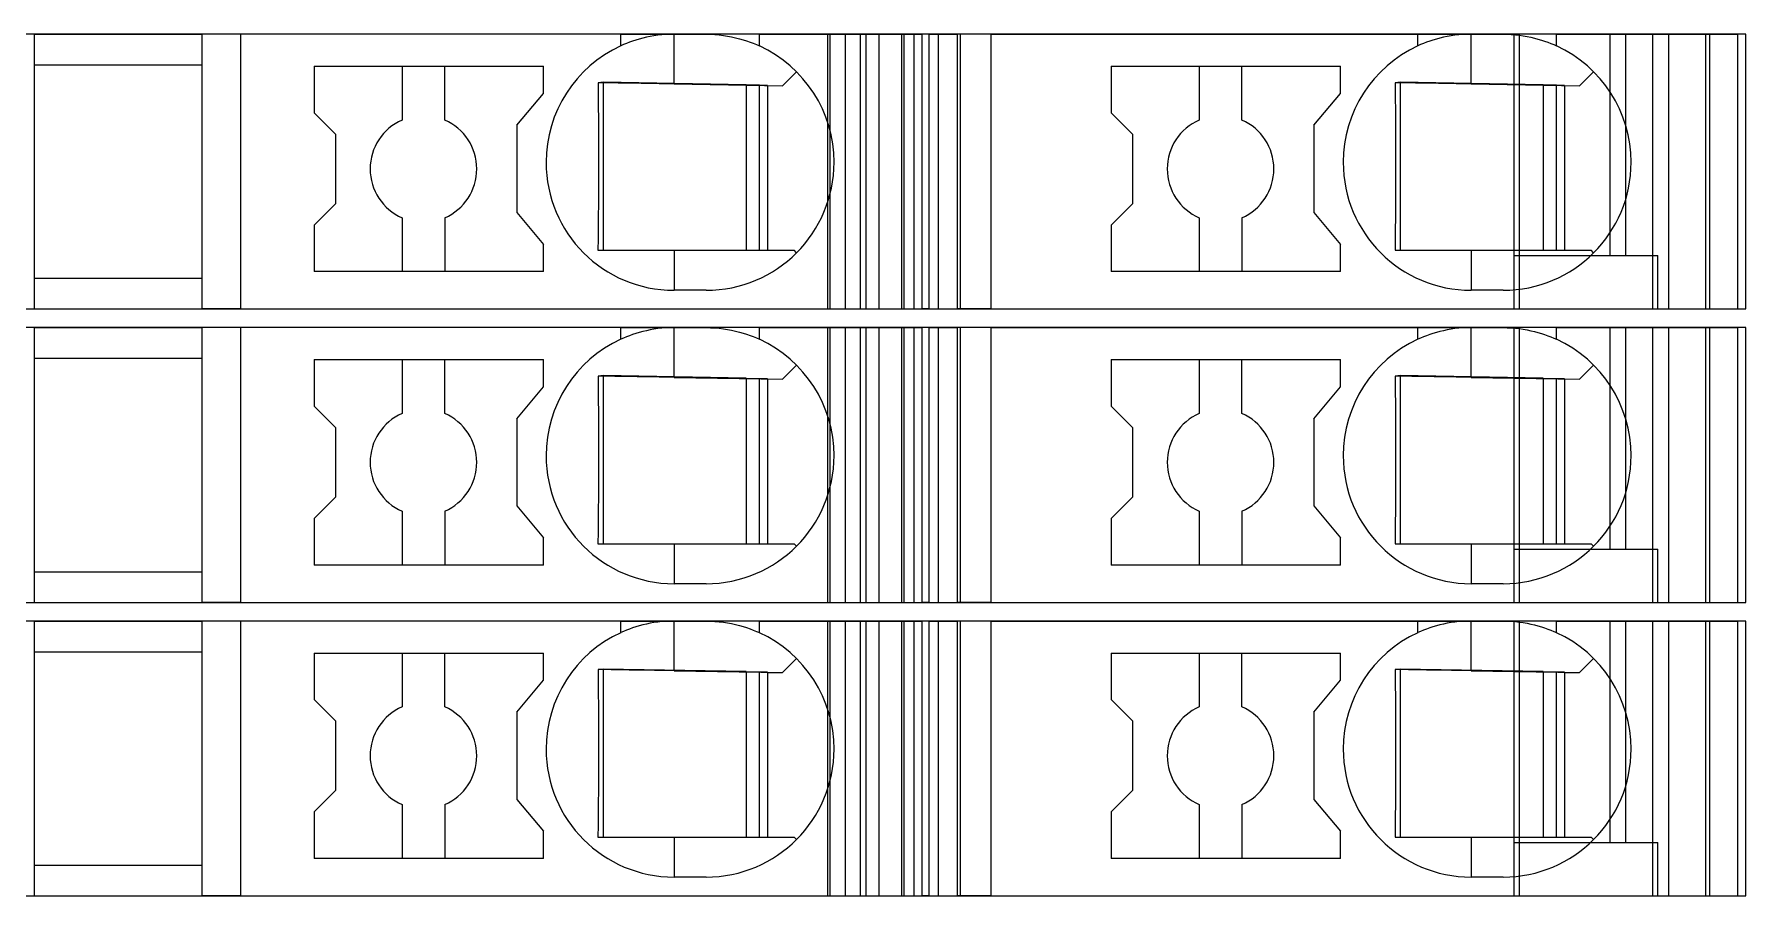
# Model space of a CAD drawing. Header units: millimetres. Extents: x 0 to 1680, y 0 to 1188.
# Drawn here: x 872.05 to 904.15, y 270.35 to 286.5 of the extents above; entities that cross this region are included whole.
import ezdxf
from ezdxf.enums import TextEntityAlignment as Align

# ---------------------------------------------------------------- set-up
doc = ezdxf.new("R2010")
doc.units = ezdxf.units.MM
for name, color, linetype, lineweight in [('EPLAN309', 5, 'Continuous', 5), ('EPLAN493', 5, 'Continuous', 5), ('MAIN-1', 7, 'Continuous', 5), ('MAIN-2', 7, 'Continuous', 5)]:
    doc.layers.add(name, color=color, linetype=linetype, lineweight=lineweight)
doc.styles.add('Tahoma', font='')
doc.styles.get('Tahoma').set_extended_font_data('Tahoma')

# ---------------------------------------------------------------- blocks, each defined once
blk = doc.blocks.new('EPLSYM_LibrarySPECIAL_Symbol12_Variant0_Placement8_12')
at = {"layer": 'EPLAN309', "lineweight": 13, "ltscale": 16}
blk.add_lwpolyline([(0, -5.15), (68.15, -5.15), (68.15, 0), (0, 0)], close=True, dxfattribs=at)
at = {"layer": 'EPLAN493', "color": 5, "style": 'Tahoma'}
blk.add_attdef('17_20450', text='', height=2.3478, dxfattribs=at).set_placement((0, -21.83478), align=Align.MIDDLE_RIGHT)
blk = doc.blocks.new('EPLSYM_LibrarySPECIAL_Symbol12_Variant0_Placement8_13')
at = {"layer": 'EPLAN309', "lineweight": 13, "ltscale": 16}
blk.add_lwpolyline([(0, -5.15), (68.15, -5.15), (68.15, 0), (0, 0)], close=True, dxfattribs=at)
at = {"layer": 'EPLAN493', "color": 5, "style": 'Tahoma'}
blk.add_attdef('17_20450', text='', height=2.3478, dxfattribs=at).set_placement((0, -21.83478), align=Align.MIDDLE_RIGHT)
blk = doc.blocks.new('EPLSYM_LibrarySPECIAL_Symbol12_Variant0_Placement8_14')
at = {"layer": 'EPLAN309', "lineweight": 13, "ltscale": 16}
blk.add_lwpolyline([(0, -5.15), (68.15, -5.15), (68.15, 0), (0, 0)], close=True, dxfattribs=at)
at = {"layer": 'EPLAN493', "color": 5, "style": 'Tahoma'}
blk.add_attdef('17_20450', text='', height=2.3478, dxfattribs=at).set_placement((0, -21.83478), align=Align.MIDDLE_RIGHT)

msp = doc.modelspace()

# ---------------------------------------------------------------- linework, layer by layer
at = {"layer": 'MAIN-1'}
for p, q in [((872.05, 286.5), (875.2, 286.5)), ((872.05, 286.5), (872.05, 281.35)), ((875.919, 286.5), (875.2, 286.5)), ((875.2, 281.35), (875.2, 286.5)), ((883.05, 286.5), (875.919, 286.5)), ((875.919, 286.5), (875.919, 281.35)), ((883.05, 286.5), (884.05, 286.5)), ((883.05, 286.282), (883.05, 286.5)), ((883.213, 286.349), (883.156, 286.327)), ((883.272, 286.37), (883.213, 286.349)), ((883.333, 286.39), (883.272, 286.37)), ((883.397, 286.409), (883.333, 286.39)), ((883.463, 286.427), (883.397, 286.409)), ((883.531, 286.443), (883.463, 286.427)), ((883.601, 286.458), (883.531, 286.443)), ((883.673, 286.47), (883.601, 286.458)), ((883.746, 286.481), (883.673, 286.47)), ((883.821, 286.489), (883.746, 286.481)), ((883.897, 286.495), (883.821, 286.489)), ((883.973, 286.499), (883.897, 286.495)), ((884.05, 286.5), (883.973, 286.499)), ((884.05, 285.568), (884.05, 286.5)), ((884.05, 286.5), (884.65, 286.5)), ((884.65, 286.5), (884.732, 286.499)), ((885.65, 286.5), (884.65, 286.5)), ((884.732, 286.499), (884.814, 286.494)), ((884.814, 286.494), (884.896, 286.487)), ((884.896, 286.487), (884.975, 286.478)), ((884.975, 286.478), (885.053, 286.466)), ((885.053, 286.466), (885.13, 286.452)), ((885.13, 286.452), (885.204, 286.435)), ((885.204, 286.435), (885.275, 286.417)), ((885.275, 286.417), (885.345, 286.397)), ((885.345, 286.397), (885.411, 286.376)), ((885.411, 286.376), (885.475, 286.354)), ((885.475, 286.354), (885.536, 286.331)), ((885.65, 286.5), (888.704, 286.5)), ((885.65, 286.282), (885.65, 286.5)), ((888.832, 286.5), (888.704, 286.5)), ((888.704, 281.35), (888.704, 286.5)), ((888.832, 286.5), (889.367, 286.5)), ((888.832, 281.35), (888.832, 286.5)), ((890, 286.5), (889.367, 286.5)), ((889.367, 281.35), (889.367, 286.5)), ((890, 286.5), (898, 286.5)), ((890, 281.35), (890, 286.5)), ((898, 286.5), (899, 286.5)), ((898, 286.282), (898, 286.5)), ((898.163, 286.349), (898.106, 286.327)), ((898.222, 286.37), (898.163, 286.349)), ((898.283, 286.39), (898.222, 286.37)), ((898.347, 286.409), (898.283, 286.39)), ((898.413, 286.427), (898.347, 286.409)), ((898.481, 286.443), (898.413, 286.427)), ((898.551, 286.458), (898.481, 286.443)), ((898.622, 286.47), (898.551, 286.458)), ((898.696, 286.481), (898.622, 286.47)), ((898.771, 286.489), (898.696, 286.481)), ((898.847, 286.495), (898.771, 286.489)), ((898.923, 286.499), (898.847, 286.495)), ((899, 286.5), (898.923, 286.499)), ((899, 285.568), (899, 286.5)), ((899, 286.5), (899.6, 286.5)), ((899.6, 286.5), (899.677, 286.499)), ((900.6, 286.5), (899.6, 286.5)), ((899.677, 286.499), (899.753, 286.495)), ((899.753, 286.495), (899.829, 286.489)), ((899.829, 286.489), (899.904, 286.481)), ((899.904, 286.481), (899.978, 286.47)), ((899.978, 286.47), (900.049, 286.458)), ((900.049, 286.458), (900.119, 286.443)), ((900.119, 286.443), (900.187, 286.427)), ((900.187, 286.427), (900.253, 286.409)), ((900.253, 286.409), (900.317, 286.39)), ((900.317, 286.39), (900.378, 286.37)), ((900.378, 286.37), (900.437, 286.349)), ((900.437, 286.349), (900.494, 286.327)), ((900.6, 286.5), (904, 286.5)), ((900.6, 286.282), (900.6, 286.5)), ((904, 281.35), (904, 286.5)), ((883.102, 286.305), (883.05, 286.282)), ((883.156, 286.327), (883.102, 286.305)), ((885.536, 286.331), (885.594, 286.306)), ((885.594, 286.306), (885.65, 286.282)), ((898.052, 286.305), (898, 286.282)), ((898.106, 286.327), (898.052, 286.305)), ((900.494, 286.327), (900.548, 286.305)), ((900.548, 286.305), (900.6, 286.282)), ((872.05, 285.925), (875.2, 285.925)), ((877.3, 285.9), (877.3, 285.029)), ((877.3, 285.9), (881.6, 285.9)), ((878.95, 285.9), (878.95, 284.892)), ((879.75, 284.892), (879.75, 285.9)), ((881.6, 285.389), (881.6, 285.9)), ((886.083, 285.533), (886.347, 285.797)), ((892.25, 285.9), (892.25, 285.029)), ((892.25, 285.9), (896.55, 285.9)), ((893.9, 285.9), (893.9, 284.892)), ((894.7, 284.892), (894.7, 285.9)), ((896.55, 285.389), (896.55, 285.9)), ((901.033, 285.533), (901.297, 285.797)), ((881.1, 284.793), (881.6, 285.389)), ((882.624, 285.592), (882.625, 285.522)), ((882.685, 285.591), (882.624, 285.592)), ((882.625, 285.522), (882.625, 285.45)), ((882.625, 285.45), (882.626, 285.377)), ((882.626, 285.377), (882.627, 285.303)), ((882.746, 285.59), (882.685, 285.591)), ((882.721, 285.591), (882.721, 282.45)), ((882.809, 285.589), (882.746, 285.59)), ((882.873, 285.588), (882.809, 285.589)), ((882.937, 285.587), (882.873, 285.588)), ((883.003, 285.586), (882.937, 285.587)), ((883.071, 285.585), (883.003, 285.586)), ((883.14, 285.584), (883.071, 285.585)), ((883.21, 285.582), (883.14, 285.584)), ((883.283, 285.581), (883.21, 285.582)), ((883.358, 285.58), (883.283, 285.581)), ((883.435, 285.579), (883.358, 285.58)), ((883.514, 285.577), (883.435, 285.579)), ((883.597, 285.576), (883.514, 285.577)), ((883.682, 285.575), (883.597, 285.576)), ((883.771, 285.573), (883.682, 285.575)), ((883.862, 285.571), (883.771, 285.573)), ((883.955, 285.57), (883.862, 285.571)), ((884.05, 285.568), (883.955, 285.57)), ((884.05, 285.568), (886.083, 285.533)), ((885.4, 285.545), (885.4, 282.45)), ((885.65, 282.45), (885.65, 285.54)), ((885.8, 285.538), (885.8, 282.45)), ((896.05, 284.793), (896.55, 285.389)), ((897.574, 285.592), (897.574, 285.522)), ((897.635, 285.591), (897.574, 285.592)), ((897.574, 285.522), (897.575, 285.45)), ((897.575, 285.45), (897.576, 285.377)), ((897.576, 285.377), (897.577, 285.303)), ((897.696, 285.59), (897.635, 285.591)), ((897.671, 285.591), (897.671, 282.45)), ((897.759, 285.589), (897.696, 285.59)), ((897.822, 285.588), (897.759, 285.589)), ((897.887, 285.587), (897.822, 285.588)), ((897.953, 285.586), (897.887, 285.587)), ((898.021, 285.585), (897.953, 285.586)), ((898.09, 285.584), (898.021, 285.585)), ((898.16, 285.582), (898.09, 285.584)), ((898.233, 285.581), (898.16, 285.582)), ((898.307, 285.58), (898.233, 285.581)), ((898.385, 285.579), (898.307, 285.58)), ((898.464, 285.577), (898.385, 285.579)), ((898.547, 285.576), (898.464, 285.577)), ((898.632, 285.575), (898.547, 285.576)), ((898.72, 285.573), (898.632, 285.575)), ((898.812, 285.571), (898.72, 285.573)), ((898.905, 285.57), (898.812, 285.571)), ((899, 285.568), (898.905, 285.57)), ((899, 285.568), (901.033, 285.533)), ((900.35, 285.545), (900.35, 282.45)), ((900.6, 282.45), (900.6, 285.54)), ((900.75, 285.538), (900.75, 282.45)), ((882.627, 285.303), (882.628, 285.227)), ((882.628, 285.227), (882.628, 285.149)), ((882.628, 285.149), (882.629, 285.07)), ((882.629, 285.07), (882.63, 284.988)), ((897.577, 285.303), (897.577, 285.227)), ((897.577, 285.227), (897.578, 285.149)), ((897.578, 285.149), (897.579, 285.07)), ((897.579, 285.07), (897.58, 284.988)), ((877.7, 284.629), (877.3, 285.029)), ((881.1, 284.793), (881.1, 283.157)), ((882.63, 284.988), (882.63, 284.904)), ((882.63, 284.904), (882.631, 284.817)), ((882.631, 284.817), (882.631, 284.726)), ((892.65, 284.629), (892.25, 285.029)), ((896.05, 284.793), (896.05, 283.157)), ((897.58, 284.988), (897.58, 284.904)), ((897.58, 284.904), (897.581, 284.817)), ((897.581, 284.817), (897.581, 284.726)), ((877.7, 284.629), (877.7, 283.321)), ((882.631, 284.726), (882.632, 284.632)), ((882.632, 284.632), (882.633, 284.534)), ((882.633, 284.534), (882.633, 284.431)), ((882.633, 284.431), (882.633, 284.324)), ((892.65, 284.629), (892.65, 283.321)), ((897.581, 284.726), (897.582, 284.632)), ((897.582, 284.632), (897.582, 284.534)), ((897.582, 284.534), (897.583, 284.431)), ((897.583, 284.431), (897.583, 284.324)), ((882.633, 284.324), (882.633, 284.213)), ((882.633, 284.213), (882.634, 284.1)), ((882.634, 284.1), (882.633, 283.979)), ((897.583, 284.324), (897.583, 284.213)), ((897.583, 284.213), (897.583, 284.1)), ((897.583, 284.1), (897.583, 283.979)), ((882.633, 283.979), (882.633, 283.861)), ((882.633, 283.861), (882.633, 283.747)), ((897.583, 283.979), (897.583, 283.861)), ((897.583, 283.861), (897.583, 283.747)), ((882.632, 283.534), (882.631, 283.434)), ((882.633, 283.747), (882.632, 283.638)), ((882.632, 283.638), (882.632, 283.534)), ((897.582, 283.534), (897.581, 283.434)), ((897.583, 283.747), (897.582, 283.638)), ((897.582, 283.638), (897.582, 283.534)), ((877.7, 283.321), (877.3, 282.921)), ((881.1, 283.157), (881.6, 282.561)), ((882.629, 283.159), (882.628, 283.073)), ((882.63, 283.248), (882.629, 283.159)), ((882.631, 283.339), (882.63, 283.248)), ((882.631, 283.434), (882.631, 283.339)), ((892.65, 283.321), (892.25, 282.921)), ((896.05, 283.157), (896.55, 282.561)), ((897.579, 283.159), (897.578, 283.073)), ((897.58, 283.248), (897.579, 283.159)), ((897.581, 283.339), (897.58, 283.248)), ((897.581, 283.434), (897.581, 283.339)), ((877.3, 282.921), (877.3, 282.05)), ((878.95, 283.058), (878.95, 282.05)), ((879.75, 283.058), (879.75, 282.05)), ((882.626, 282.829), (882.625, 282.75)), ((882.627, 282.908), (882.626, 282.829)), ((882.628, 282.99), (882.627, 282.908)), ((882.628, 283.073), (882.628, 282.99)), ((892.25, 282.921), (892.25, 282.05)), ((893.9, 283.058), (893.9, 282.05)), ((894.7, 283.058), (894.7, 282.05)), ((897.576, 282.829), (897.575, 282.75)), ((897.577, 282.908), (897.576, 282.829)), ((897.578, 282.99), (897.577, 282.908)), ((897.578, 283.073), (897.578, 282.99)), ((881.6, 282.05), (881.6, 282.561)), ((882.623, 282.524), (882.622, 282.45)), ((882.624, 282.598), (882.623, 282.524)), ((882.625, 282.75), (882.624, 282.674)), ((882.624, 282.674), (882.624, 282.598)), ((896.55, 282.05), (896.55, 282.561)), ((897.573, 282.524), (897.572, 282.45)), ((897.574, 282.598), (897.573, 282.524)), ((897.575, 282.75), (897.574, 282.674)), ((897.574, 282.674), (897.574, 282.598)), ((882.622, 282.45), (882.683, 282.45)), ((882.683, 282.45), (882.746, 282.45)), ((882.746, 282.45), (882.809, 282.45)), ((882.809, 282.45), (882.873, 282.45)), ((882.873, 282.45), (882.939, 282.45)), ((882.939, 282.45), (883.005, 282.45)), ((883.005, 282.45), (883.074, 282.45)), ((883.074, 282.45), (883.144, 282.45)), ((883.144, 282.45), (883.215, 282.45)), ((883.215, 282.45), (883.289, 282.45)), ((883.289, 282.45), (883.364, 282.45)), ((883.364, 282.45), (883.442, 282.45)), ((883.442, 282.45), (883.522, 282.45)), ((883.522, 282.45), (883.605, 282.45)), ((883.605, 282.45), (883.69, 282.45)), ((883.69, 282.45), (883.778, 282.45)), ((883.778, 282.45), (883.867, 282.45)), ((883.867, 282.45), (883.958, 282.45)), ((883.958, 282.45), (884.05, 282.45)), ((884.05, 282.45), (886.3, 282.45)), ((884.05, 282.45), (884.05, 281.7)), ((886.347, 282.403), (886.3, 282.45)), ((897.572, 282.45), (897.633, 282.45)), ((897.633, 282.45), (897.695, 282.45)), ((897.695, 282.45), (897.759, 282.45)), ((897.759, 282.45), (897.823, 282.45)), ((897.823, 282.45), (897.889, 282.45)), ((897.889, 282.45), (897.955, 282.45)), ((897.955, 282.45), (898.024, 282.45)), ((898.024, 282.45), (898.093, 282.45)), ((898.093, 282.45), (898.165, 282.45)), ((898.165, 282.45), (898.239, 282.45)), ((898.239, 282.45), (898.314, 282.45)), ((898.314, 282.45), (898.392, 282.45)), ((898.392, 282.45), (898.472, 282.45)), ((898.472, 282.45), (898.555, 282.45)), ((898.555, 282.45), (898.64, 282.45)), ((898.64, 282.45), (898.727, 282.45)), ((898.727, 282.45), (898.817, 282.45)), ((898.817, 282.45), (898.908, 282.45)), ((898.908, 282.45), (899, 282.45)), ((899, 282.45), (899, 281.7)), ((899, 282.45), (901.25, 282.45)), ((901.297, 282.403), (901.25, 282.45)), ((872.05, 281.925), (875.2, 281.925)), ((881.6, 282.05), (877.3, 282.05)), ((896.55, 282.05), (892.25, 282.05)), ((884.65, 281.7), (884.05, 281.7)), ((899.6, 281.7), (899, 281.7)), ((872.05, 281.35), (875.2, 281.35)), ((875.919, 281.35), (875.2, 281.35)), ((875.919, 281.35), (888.704, 281.35)), ((887.544, 281.35), (887.544, 281.35)), ((887.65, 281.35), (887.65, 281.35)), ((888.832, 281.35), (888.704, 281.35)), ((888.832, 281.35), (889.367, 281.35)), ((890, 281.35), (889.367, 281.35)), ((890, 281.35), (904, 281.35)), ((902.5, 281.35), (902.5, 281.35)), ((872.05, 281), (875.2, 281)), ((872.05, 281), (872.05, 275.85)), ((875.919, 281), (875.2, 281)), ((875.2, 275.85), (875.2, 281)), ((883.05, 281), (875.919, 281)), ((875.919, 281), (875.919, 275.85)), ((883.05, 281), (884.05, 281)), ((883.05, 280.782), (883.05, 281)), ((883.333, 280.89), (883.272, 280.87)), ((883.397, 280.909), (883.333, 280.89)), ((883.463, 280.927), (883.397, 280.909)), ((883.531, 280.943), (883.463, 280.927)), ((883.601, 280.958), (883.531, 280.943)), ((883.673, 280.97), (883.601, 280.958)), ((883.746, 280.981), (883.673, 280.97)), ((883.821, 280.989), (883.746, 280.981)), ((883.897, 280.995), (883.821, 280.989)), ((883.973, 280.999), (883.897, 280.995)), ((884.05, 281), (883.973, 280.999)), ((884.05, 280.068), (884.05, 281)), ((884.05, 281), (884.65, 281)), ((884.65, 281), (884.732, 280.999)), ((885.65, 281), (884.65, 281)), ((884.732, 280.999), (884.814, 280.994)), ((884.814, 280.994), (884.896, 280.987)), ((884.896, 280.987), (884.975, 280.978)), ((884.975, 280.978), (885.053, 280.966)), ((885.053, 280.966), (885.13, 280.952)), ((885.13, 280.952), (885.204, 280.935)), ((885.204, 280.935), (885.275, 280.917)), ((885.275, 280.917), (885.345, 280.897)), ((885.345, 280.897), (885.411, 280.876)), ((885.411, 280.876), (885.475, 280.854)), ((885.65, 281), (888.704, 281)), ((885.65, 280.782), (885.65, 281)), ((888.832, 281), (888.704, 281)), ((888.704, 275.85), (888.704, 281)), ((888.832, 281), (889.367, 281)), ((888.832, 275.85), (888.832, 281)), ((890, 281), (889.367, 281)), ((889.367, 275.85), (889.367, 281)), ((890, 281), (898, 281)), ((890, 275.85), (890, 281)), ((898, 281), (899, 281)), ((898, 280.782), (898, 281)), ((898.283, 280.89), (898.222, 280.87)), ((898.347, 280.909), (898.283, 280.89)), ((898.413, 280.927), (898.347, 280.909)), ((898.481, 280.943), (898.413, 280.927)), ((898.551, 280.958), (898.481, 280.943)), ((898.622, 280.97), (898.551, 280.958)), ((898.696, 280.981), (898.622, 280.97)), ((898.771, 280.989), (898.696, 280.981)), ((898.847, 280.995), (898.771, 280.989)), ((898.923, 280.999), (898.847, 280.995)), ((899, 281), (898.923, 280.999)), ((899, 280.068), (899, 281)), ((899, 281), (899.6, 281)), ((899.6, 281), (899.677, 280.999)), ((900.6, 281), (899.6, 281)), ((899.677, 280.999), (899.753, 280.995)), ((899.753, 280.995), (899.829, 280.989)), ((899.829, 280.989), (899.904, 280.981)), ((899.904, 280.981), (899.978, 280.97)), ((899.978, 280.97), (900.049, 280.958)), ((900.049, 280.958), (900.119, 280.943)), ((900.119, 280.943), (900.187, 280.927)), ((900.187, 280.927), (900.253, 280.909)), ((900.253, 280.909), (900.317, 280.89)), ((900.317, 280.89), (900.378, 280.87)), ((900.6, 281), (904, 281)), ((900.6, 280.782), (900.6, 281)), ((904, 275.85), (904, 281)), ((883.102, 280.805), (883.05, 280.782)), ((883.156, 280.827), (883.102, 280.805)), ((883.213, 280.849), (883.156, 280.827)), ((883.272, 280.87), (883.213, 280.849)), ((885.475, 280.854), (885.536, 280.831)), ((885.536, 280.831), (885.594, 280.806)), ((885.594, 280.806), (885.65, 280.782)), ((898.052, 280.805), (898, 280.782)), ((898.106, 280.827), (898.052, 280.805)), ((898.163, 280.849), (898.106, 280.827)), ((898.222, 280.87), (898.163, 280.849)), ((900.378, 280.87), (900.437, 280.849)), ((900.437, 280.849), (900.494, 280.827)), ((900.494, 280.827), (900.548, 280.805)), ((900.548, 280.805), (900.6, 280.782)), ((872.05, 280.425), (875.2, 280.425)), ((877.3, 280.4), (877.3, 279.529)), ((877.3, 280.4), (881.6, 280.4)), ((878.95, 280.4), (878.95, 279.392)), ((879.75, 279.392), (879.75, 280.4)), ((881.6, 279.889), (881.6, 280.4)), ((886.083, 280.033), (886.347, 280.297)), ((892.25, 280.4), (892.25, 279.529)), ((892.25, 280.4), (896.55, 280.4)), ((893.9, 280.4), (893.9, 279.392)), ((894.7, 279.392), (894.7, 280.4)), ((896.55, 279.889), (896.55, 280.4)), ((901.033, 280.033), (901.297, 280.297)), ((882.624, 280.092), (882.625, 280.022)), ((882.685, 280.091), (882.624, 280.092)), ((882.625, 280.022), (882.625, 279.95)), ((882.625, 279.95), (882.626, 279.877)), ((882.746, 280.09), (882.685, 280.091)), ((882.721, 280.091), (882.721, 276.95)), ((882.809, 280.089), (882.746, 280.09)), ((882.873, 280.088), (882.809, 280.089)), ((882.937, 280.087), (882.873, 280.088)), ((883.003, 280.086), (882.937, 280.087)), ((883.071, 280.085), (883.003, 280.086)), ((883.14, 280.084), (883.071, 280.085)), ((883.21, 280.082), (883.14, 280.084)), ((883.283, 280.081), (883.21, 280.082)), ((883.358, 280.08), (883.283, 280.081)), ((883.435, 280.079), (883.358, 280.08)), ((883.514, 280.077), (883.435, 280.079)), ((883.597, 280.076), (883.514, 280.077)), ((883.682, 280.075), (883.597, 280.076)), ((883.771, 280.073), (883.682, 280.075)), ((883.862, 280.071), (883.771, 280.073)), ((883.955, 280.07), (883.862, 280.071)), ((884.05, 280.068), (883.955, 280.07)), ((884.05, 280.068), (886.083, 280.033)), ((885.4, 280.045), (885.4, 276.95)), ((885.65, 276.95), (885.65, 280.04)), ((885.8, 280.038), (885.8, 276.95)), ((897.574, 280.092), (897.574, 280.022)), ((897.635, 280.091), (897.574, 280.092)), ((897.574, 280.022), (897.575, 279.95)), ((897.575, 279.95), (897.576, 279.877)), ((897.696, 280.09), (897.635, 280.091)), ((897.671, 280.091), (897.671, 276.95)), ((897.759, 280.089), (897.696, 280.09)), ((897.822, 280.088), (897.759, 280.089)), ((897.887, 280.087), (897.822, 280.088)), ((897.953, 280.086), (897.887, 280.087)), ((898.021, 280.085), (897.953, 280.086)), ((898.09, 280.084), (898.021, 280.085)), ((898.16, 280.082), (898.09, 280.084)), ((898.233, 280.081), (898.16, 280.082)), ((898.307, 280.08), (898.233, 280.081)), ((898.385, 280.079), (898.307, 280.08)), ((898.464, 280.077), (898.385, 280.079)), ((898.547, 280.076), (898.464, 280.077)), ((898.632, 280.075), (898.547, 280.076)), ((898.72, 280.073), (898.632, 280.075)), ((898.812, 280.071), (898.72, 280.073)), ((898.905, 280.07), (898.812, 280.071)), ((899, 280.068), (898.905, 280.07)), ((899, 280.068), (901.033, 280.033)), ((900.35, 280.045), (900.35, 276.95)), ((900.6, 276.95), (900.6, 280.04)), ((900.75, 280.038), (900.75, 276.95)), ((881.1, 279.293), (881.6, 279.889)), ((882.626, 279.877), (882.627, 279.803)), ((882.627, 279.803), (882.628, 279.727)), ((882.628, 279.727), (882.628, 279.649)), ((882.628, 279.649), (882.629, 279.57)), ((896.05, 279.293), (896.55, 279.889)), ((897.576, 279.877), (897.577, 279.803)), ((897.577, 279.803), (897.577, 279.727)), ((897.577, 279.727), (897.578, 279.649)), ((897.578, 279.649), (897.579, 279.57)), ((877.7, 279.129), (877.3, 279.529)), ((881.1, 279.293), (881.1, 277.657)), ((882.629, 279.57), (882.63, 279.488)), ((882.63, 279.488), (882.63, 279.404)), ((882.63, 279.404), (882.631, 279.317)), ((882.631, 279.317), (882.631, 279.226)), ((892.65, 279.129), (892.25, 279.529)), ((896.05, 279.293), (896.05, 277.657)), ((897.579, 279.57), (897.58, 279.488)), ((897.58, 279.488), (897.58, 279.404)), ((897.58, 279.404), (897.581, 279.317)), ((897.581, 279.317), (897.581, 279.226)), ((877.7, 279.129), (877.7, 277.821)), ((882.631, 279.226), (882.632, 279.132)), ((882.632, 279.132), (882.633, 279.034)), ((882.633, 279.034), (882.633, 278.931)), ((892.65, 279.129), (892.65, 277.821)), ((897.581, 279.226), (897.582, 279.132)), ((897.582, 279.132), (897.582, 279.034)), ((897.582, 279.034), (897.583, 278.931)), ((882.633, 278.931), (882.633, 278.824)), ((882.633, 278.824), (882.633, 278.713)), ((882.633, 278.713), (882.634, 278.6)), ((897.583, 278.931), (897.583, 278.824)), ((897.583, 278.824), (897.583, 278.713)), ((897.583, 278.713), (897.583, 278.6)), ((882.634, 278.6), (882.633, 278.479)), ((882.633, 278.479), (882.633, 278.361)), ((882.633, 278.361), (882.633, 278.247)), ((897.583, 278.6), (897.583, 278.479)), ((897.583, 278.479), (897.583, 278.361)), ((897.583, 278.361), (897.583, 278.247)), ((882.632, 278.034), (882.631, 277.934)), ((882.633, 278.247), (882.632, 278.138)), ((882.632, 278.138), (882.632, 278.034)), ((897.582, 278.034), (897.581, 277.934)), ((897.583, 278.247), (897.582, 278.138)), ((897.582, 278.138), (897.582, 278.034)), ((877.7, 277.821), (877.3, 277.421)), ((882.63, 277.748), (882.629, 277.659)), ((882.631, 277.839), (882.63, 277.748)), ((882.631, 277.934), (882.631, 277.839)), ((892.65, 277.821), (892.25, 277.421)), ((897.58, 277.748), (897.579, 277.659)), ((897.581, 277.839), (897.58, 277.748)), ((897.581, 277.934), (897.581, 277.839)), ((877.3, 277.421), (877.3, 276.55)), ((878.95, 277.558), (878.95, 276.55)), ((879.75, 277.558), (879.75, 276.55)), ((881.1, 277.657), (881.6, 277.061)), ((882.627, 277.408), (882.626, 277.329)), ((882.628, 277.49), (882.627, 277.408)), ((882.629, 277.659), (882.628, 277.573)), ((882.628, 277.573), (882.628, 277.49)), ((892.25, 277.421), (892.25, 276.55)), ((893.9, 277.558), (893.9, 276.55)), ((894.7, 277.558), (894.7, 276.55)), ((896.05, 277.657), (896.55, 277.061)), ((897.577, 277.408), (897.576, 277.329)), ((897.578, 277.49), (897.577, 277.408)), ((897.579, 277.659), (897.578, 277.573)), ((897.578, 277.573), (897.578, 277.49)), ((881.6, 276.55), (881.6, 277.061)), ((882.623, 277.024), (882.622, 276.95)), ((882.624, 277.098), (882.623, 277.024)), ((882.625, 277.25), (882.624, 277.174)), ((882.624, 277.174), (882.624, 277.098)), ((882.626, 277.329), (882.625, 277.25)), ((896.55, 276.55), (896.55, 277.061)), ((897.573, 277.024), (897.572, 276.95)), ((897.574, 277.098), (897.573, 277.024)), ((897.575, 277.25), (897.574, 277.174)), ((897.574, 277.174), (897.574, 277.098)), ((897.576, 277.329), (897.575, 277.25)), ((882.622, 276.95), (882.683, 276.95)), ((882.683, 276.95), (882.746, 276.95)), ((882.746, 276.95), (882.809, 276.95)), ((882.809, 276.95), (882.873, 276.95)), ((882.873, 276.95), (882.939, 276.95)), ((882.939, 276.95), (883.005, 276.95)), ((883.005, 276.95), (883.074, 276.95)), ((883.074, 276.95), (883.144, 276.95)), ((883.144, 276.95), (883.215, 276.95)), ((883.215, 276.95), (883.289, 276.95)), ((883.289, 276.95), (883.364, 276.95)), ((883.364, 276.95), (883.442, 276.95)), ((883.442, 276.95), (883.522, 276.95)), ((883.522, 276.95), (883.605, 276.95)), ((883.605, 276.95), (883.69, 276.95)), ((883.69, 276.95), (883.778, 276.95)), ((883.778, 276.95), (883.867, 276.95)), ((883.867, 276.95), (883.958, 276.95)), ((883.958, 276.95), (884.05, 276.95)), ((884.05, 276.95), (886.3, 276.95)), ((884.05, 276.95), (884.05, 276.2)), ((886.347, 276.903), (886.3, 276.95)), ((897.572, 276.95), (897.633, 276.95)), ((897.633, 276.95), (897.695, 276.95)), ((897.695, 276.95), (897.759, 276.95)), ((897.759, 276.95), (897.823, 276.95)), ((897.823, 276.95), (897.889, 276.95)), ((897.889, 276.95), (897.955, 276.95)), ((897.955, 276.95), (898.024, 276.95)), ((898.024, 276.95), (898.093, 276.95)), ((898.093, 276.95), (898.165, 276.95)), ((898.165, 276.95), (898.239, 276.95)), ((898.239, 276.95), (898.314, 276.95)), ((898.314, 276.95), (898.392, 276.95)), ((898.392, 276.95), (898.472, 276.95)), ((898.472, 276.95), (898.555, 276.95)), ((898.555, 276.95), (898.64, 276.95)), ((898.64, 276.95), (898.727, 276.95)), ((898.727, 276.95), (898.817, 276.95)), ((898.817, 276.95), (898.908, 276.95)), ((898.908, 276.95), (899, 276.95)), ((899, 276.95), (899, 276.2)), ((899, 276.95), (901.25, 276.95)), ((901.297, 276.903), (901.25, 276.95)), ((872.05, 276.425), (875.2, 276.425)), ((881.6, 276.55), (877.3, 276.55)), ((896.55, 276.55), (892.25, 276.55)), ((884.65, 276.2), (884.05, 276.2)), ((899.6, 276.2), (899, 276.2)), ((872.05, 275.85), (875.2, 275.85)), ((875.919, 275.85), (875.2, 275.85)), ((875.919, 275.85), (888.704, 275.85)), ((887.544, 275.85), (887.544, 275.85)), ((887.65, 275.85), (887.65, 275.85)), ((888.832, 275.85), (888.704, 275.85)), ((888.832, 275.85), (889.367, 275.85)), ((890, 275.85), (889.367, 275.85)), ((890, 275.85), (904, 275.85)), ((902.5, 275.85), (902.5, 275.85)), ((872.05, 275.5), (875.2, 275.5)), ((872.05, 275.5), (872.05, 270.35)), ((875.919, 275.5), (875.2, 275.5)), ((875.2, 270.35), (875.2, 275.5)), ((883.05, 275.5), (875.919, 275.5)), ((875.919, 275.5), (875.919, 270.35)), ((883.05, 275.5), (884.05, 275.5)), ((883.05, 275.282), (883.05, 275.5)), ((883.463, 275.427), (883.397, 275.409)), ((883.531, 275.443), (883.463, 275.427)), ((883.601, 275.458), (883.531, 275.443)), ((883.673, 275.47), (883.601, 275.458)), ((883.746, 275.481), (883.673, 275.47)), ((883.821, 275.489), (883.746, 275.481)), ((883.897, 275.495), (883.821, 275.489)), ((883.973, 275.499), (883.897, 275.495)), ((884.05, 275.5), (883.973, 275.499)), ((884.05, 274.568), (884.05, 275.5)), ((884.05, 275.5), (884.65, 275.5)), ((884.65, 275.5), (884.732, 275.499)), ((885.65, 275.5), (884.65, 275.5)), ((884.732, 275.499), (884.814, 275.494)), ((884.814, 275.494), (884.896, 275.487)), ((884.896, 275.487), (884.975, 275.478)), ((884.975, 275.478), (885.053, 275.466)), ((885.053, 275.466), (885.13, 275.452)), ((885.13, 275.452), (885.204, 275.435)), ((885.204, 275.435), (885.275, 275.417)), ((885.65, 275.5), (888.704, 275.5)), ((885.65, 275.282), (885.65, 275.5)), ((888.832, 275.5), (888.704, 275.5)), ((888.704, 270.35), (888.704, 275.5)), ((888.832, 275.5), (889.367, 275.5)), ((888.832, 270.35), (888.832, 275.5)), ((890, 275.5), (889.367, 275.5)), ((889.367, 270.35), (889.367, 275.5)), ((890, 275.5), (898, 275.5)), ((890, 270.35), (890, 275.5)), ((898, 275.5), (899, 275.5)), ((898, 275.282), (898, 275.5)), ((898.413, 275.427), (898.347, 275.409)), ((898.481, 275.443), (898.413, 275.427)), ((898.551, 275.458), (898.481, 275.443)), ((898.622, 275.47), (898.551, 275.458)), ((898.696, 275.481), (898.622, 275.47)), ((898.771, 275.489), (898.696, 275.481)), ((898.847, 275.495), (898.771, 275.489)), ((898.923, 275.499), (898.847, 275.495)), ((899, 275.5), (898.923, 275.499)), ((899, 274.568), (899, 275.5)), ((899, 275.5), (899.6, 275.5)), ((899.6, 275.5), (899.677, 275.499)), ((900.6, 275.5), (899.6, 275.5)), ((899.677, 275.499), (899.753, 275.495)), ((899.753, 275.495), (899.829, 275.489)), ((899.829, 275.489), (899.904, 275.481)), ((899.904, 275.481), (899.978, 275.47)), ((899.978, 275.47), (900.049, 275.458)), ((900.049, 275.458), (900.119, 275.443)), ((900.119, 275.443), (900.187, 275.427)), ((900.187, 275.427), (900.253, 275.409)), ((900.6, 275.5), (904, 275.5)), ((900.6, 275.282), (900.6, 275.5)), ((904, 270.35), (904, 275.5)), ((883.102, 275.305), (883.05, 275.282)), ((883.156, 275.327), (883.102, 275.305)), ((883.213, 275.349), (883.156, 275.327)), ((883.272, 275.37), (883.213, 275.349)), ((883.333, 275.39), (883.272, 275.37)), ((883.397, 275.409), (883.333, 275.39)), ((885.275, 275.417), (885.345, 275.397)), ((885.345, 275.397), (885.411, 275.376)), ((885.411, 275.376), (885.475, 275.354)), ((885.475, 275.354), (885.536, 275.331)), ((885.536, 275.331), (885.594, 275.306)), ((885.594, 275.306), (885.65, 275.282)), ((898.052, 275.305), (898, 275.282)), ((898.106, 275.327), (898.052, 275.305)), ((898.163, 275.349), (898.106, 275.327)), ((898.222, 275.37), (898.163, 275.349)), ((898.283, 275.39), (898.222, 275.37)), ((898.347, 275.409), (898.283, 275.39)), ((900.253, 275.409), (900.317, 275.39)), ((900.317, 275.39), (900.378, 275.37)), ((900.378, 275.37), (900.437, 275.349)), ((900.437, 275.349), (900.494, 275.327)), ((900.494, 275.327), (900.548, 275.305)), ((900.548, 275.305), (900.6, 275.282)), ((872.05, 274.925), (875.2, 274.925)), ((877.3, 274.9), (877.3, 274.029)), ((877.3, 274.9), (881.6, 274.9)), ((878.95, 274.9), (878.95, 273.892)), ((879.75, 273.892), (879.75, 274.9)), ((881.6, 274.389), (881.6, 274.9)), ((886.083, 274.533), (886.347, 274.797)), ((892.25, 274.9), (892.25, 274.029)), ((892.25, 274.9), (896.55, 274.9)), ((893.9, 274.9), (893.9, 273.892)), ((894.7, 273.892), (894.7, 274.9)), ((896.55, 274.389), (896.55, 274.9)), ((901.033, 274.533), (901.297, 274.797)), ((882.624, 274.592), (882.625, 274.522)), ((882.685, 274.591), (882.624, 274.592)), ((882.625, 274.522), (882.625, 274.45)), ((882.746, 274.59), (882.685, 274.591)), ((882.721, 274.591), (882.721, 271.45)), ((882.809, 274.589), (882.746, 274.59)), ((882.873, 274.588), (882.809, 274.589)), ((882.937, 274.587), (882.873, 274.588)), ((883.003, 274.586), (882.937, 274.587)), ((883.071, 274.585), (883.003, 274.586)), ((883.14, 274.584), (883.071, 274.585)), ((883.21, 274.582), (883.14, 274.584)), ((883.283, 274.581), (883.21, 274.582)), ((883.358, 274.58), (883.283, 274.581)), ((883.435, 274.579), (883.358, 274.58)), ((883.514, 274.577), (883.435, 274.579)), ((883.597, 274.576), (883.514, 274.577)), ((883.682, 274.575), (883.597, 274.576)), ((883.771, 274.573), (883.682, 274.575)), ((883.862, 274.571), (883.771, 274.573)), ((883.955, 274.57), (883.862, 274.571)), ((884.05, 274.568), (883.955, 274.57)), ((884.05, 274.568), (886.083, 274.533)), ((885.4, 274.545), (885.4, 271.45)), ((885.65, 271.45), (885.65, 274.54)), ((885.8, 274.538), (885.8, 271.45)), ((897.574, 274.592), (897.574, 274.522)), ((897.635, 274.591), (897.574, 274.592)), ((897.574, 274.522), (897.575, 274.45)), ((897.696, 274.59), (897.635, 274.591)), ((897.671, 274.591), (897.671, 271.45)), ((897.759, 274.589), (897.696, 274.59)), ((897.822, 274.588), (897.759, 274.589)), ((897.887, 274.587), (897.822, 274.588)), ((897.953, 274.586), (897.887, 274.587)), ((898.021, 274.585), (897.953, 274.586)), ((898.09, 274.584), (898.021, 274.585)), ((898.16, 274.582), (898.09, 274.584)), ((898.233, 274.581), (898.16, 274.582)), ((898.307, 274.58), (898.233, 274.581)), ((898.385, 274.579), (898.307, 274.58)), ((898.464, 274.577), (898.385, 274.579)), ((898.547, 274.576), (898.464, 274.577)), ((898.632, 274.575), (898.547, 274.576)), ((898.72, 274.573), (898.632, 274.575)), ((898.812, 274.571), (898.72, 274.573)), ((898.905, 274.57), (898.812, 274.571)), ((899, 274.568), (898.905, 274.57)), ((899, 274.568), (901.033, 274.533)), ((900.35, 274.545), (900.35, 271.45)), ((900.6, 271.45), (900.6, 274.54)), ((900.75, 274.538), (900.75, 271.45)), ((881.1, 273.793), (881.6, 274.389)), ((882.625, 274.45), (882.626, 274.377)), ((882.626, 274.377), (882.627, 274.303)), ((882.627, 274.303), (882.628, 274.227)), ((882.628, 274.227), (882.628, 274.149)), ((882.628, 274.149), (882.629, 274.07)), ((896.05, 273.793), (896.55, 274.389)), ((897.575, 274.45), (897.576, 274.377)), ((897.576, 274.377), (897.577, 274.303)), ((897.577, 274.303), (897.577, 274.227)), ((897.577, 274.227), (897.578, 274.149)), ((897.578, 274.149), (897.579, 274.07)), ((877.7, 273.629), (877.3, 274.029)), ((882.629, 274.07), (882.63, 273.988)), ((882.63, 273.988), (882.63, 273.904)), ((882.63, 273.904), (882.631, 273.817)), ((882.631, 273.817), (882.631, 273.726)), ((892.65, 273.629), (892.25, 274.029)), ((897.579, 274.07), (897.58, 273.988)), ((897.58, 273.988), (897.58, 273.904)), ((897.58, 273.904), (897.581, 273.817)), ((897.581, 273.817), (897.581, 273.726)), ((877.7, 273.629), (877.7, 272.321)), ((881.1, 273.793), (881.1, 272.157)), ((882.631, 273.726), (882.632, 273.632)), ((882.632, 273.632), (882.633, 273.534)), ((882.633, 273.534), (882.633, 273.431)), ((892.65, 273.629), (892.65, 272.321)), ((896.05, 273.793), (896.05, 272.157)), ((897.581, 273.726), (897.582, 273.632)), ((897.582, 273.632), (897.582, 273.534)), ((897.582, 273.534), (897.583, 273.431)), ((882.633, 273.431), (882.633, 273.324)), ((882.633, 273.324), (882.633, 273.213)), ((882.633, 273.213), (882.634, 273.1)), ((897.583, 273.431), (897.583, 273.324)), ((897.583, 273.324), (897.583, 273.213)), ((897.583, 273.213), (897.583, 273.1)), ((882.634, 273.1), (882.633, 272.979)), ((882.633, 272.979), (882.633, 272.861)), ((882.633, 272.861), (882.633, 272.747)), ((897.583, 273.1), (897.583, 272.979)), ((897.583, 272.979), (897.583, 272.861)), ((897.583, 272.861), (897.583, 272.747)), ((882.632, 272.534), (882.631, 272.434)), ((882.633, 272.747), (882.632, 272.638)), ((882.632, 272.638), (882.632, 272.534)), ((897.582, 272.534), (897.581, 272.434)), ((897.583, 272.747), (897.582, 272.638)), ((897.582, 272.638), (897.582, 272.534)), ((877.7, 272.321), (877.3, 271.921)), ((882.63, 272.248), (882.629, 272.159)), ((882.631, 272.339), (882.63, 272.248)), ((882.631, 272.434), (882.631, 272.339)), ((892.65, 272.321), (892.25, 271.921)), ((897.58, 272.248), (897.579, 272.159)), ((897.581, 272.339), (897.58, 272.248)), ((897.581, 272.434), (897.581, 272.339)), ((877.3, 271.921), (877.3, 271.05)), ((878.95, 272.058), (878.95, 271.05)), ((879.75, 272.058), (879.75, 271.05)), ((881.1, 272.157), (881.6, 271.561)), ((882.627, 271.908), (882.626, 271.829)), ((882.628, 271.99), (882.627, 271.908)), ((882.629, 272.159), (882.628, 272.073)), ((882.628, 272.073), (882.628, 271.99)), ((892.25, 271.921), (892.25, 271.05)), ((893.9, 272.058), (893.9, 271.05)), ((894.7, 272.058), (894.7, 271.05)), ((896.05, 272.157), (896.55, 271.561)), ((897.577, 271.908), (897.576, 271.829)), ((897.578, 271.99), (897.577, 271.908)), ((897.579, 272.159), (897.578, 272.073)), ((897.578, 272.073), (897.578, 271.99)), ((882.624, 271.598), (882.623, 271.524)), ((882.625, 271.75), (882.624, 271.674)), ((882.624, 271.674), (882.624, 271.598)), ((882.626, 271.829), (882.625, 271.75)), ((897.574, 271.598), (897.573, 271.524)), ((897.575, 271.75), (897.574, 271.674)), ((897.574, 271.674), (897.574, 271.598)), ((897.576, 271.829), (897.575, 271.75)), ((881.6, 271.05), (881.6, 271.561)), ((882.623, 271.524), (882.622, 271.45)), ((882.622, 271.45), (882.683, 271.45)), ((882.683, 271.45), (882.746, 271.45)), ((882.746, 271.45), (882.809, 271.45)), ((882.809, 271.45), (882.873, 271.45)), ((882.873, 271.45), (882.939, 271.45)), ((882.939, 271.45), (883.005, 271.45)), ((883.005, 271.45), (883.074, 271.45)), ((883.074, 271.45), (883.144, 271.45)), ((883.144, 271.45), (883.215, 271.45)), ((883.215, 271.45), (883.289, 271.45)), ((883.289, 271.45), (883.364, 271.45)), ((883.364, 271.45), (883.442, 271.45)), ((883.442, 271.45), (883.522, 271.45)), ((883.522, 271.45), (883.605, 271.45)), ((883.605, 271.45), (883.69, 271.45)), ((883.69, 271.45), (883.778, 271.45)), ((883.778, 271.45), (883.867, 271.45)), ((883.867, 271.45), (883.958, 271.45)), ((883.958, 271.45), (884.05, 271.45)), ((884.05, 271.45), (886.3, 271.45)), ((884.05, 271.45), (884.05, 270.7)), ((886.347, 271.403), (886.3, 271.45)), ((896.55, 271.05), (896.55, 271.561)), ((897.573, 271.524), (897.572, 271.45)), ((897.572, 271.45), (897.633, 271.45)), ((897.633, 271.45), (897.695, 271.45)), ((897.695, 271.45), (897.759, 271.45)), ((897.759, 271.45), (897.823, 271.45)), ((897.823, 271.45), (897.889, 271.45)), ((897.889, 271.45), (897.955, 271.45)), ((897.955, 271.45), (898.024, 271.45)), ((898.024, 271.45), (898.093, 271.45)), ((898.093, 271.45), (898.165, 271.45)), ((898.165, 271.45), (898.239, 271.45)), ((898.239, 271.45), (898.314, 271.45)), ((898.314, 271.45), (898.392, 271.45)), ((898.392, 271.45), (898.472, 271.45)), ((898.472, 271.45), (898.555, 271.45)), ((898.555, 271.45), (898.64, 271.45)), ((898.64, 271.45), (898.727, 271.45)), ((898.727, 271.45), (898.817, 271.45)), ((898.817, 271.45), (898.908, 271.45)), ((898.908, 271.45), (899, 271.45)), ((899, 271.45), (899, 270.7)), ((899, 271.45), (901.25, 271.45)), ((901.297, 271.403), (901.25, 271.45)), ((872.05, 270.925), (875.2, 270.925)), ((881.6, 271.05), (877.3, 271.05)), ((896.55, 271.05), (892.25, 271.05)), ((884.65, 270.7), (884.05, 270.7)), ((899.6, 270.7), (899, 270.7)), ((872.05, 270.35), (875.2, 270.35)), ((875.919, 270.35), (875.2, 270.35)), ((875.919, 270.35), (888.704, 270.35)), ((887.544, 270.35), (887.544, 270.35)), ((887.65, 270.35), (887.65, 270.35)), ((888.832, 270.35), (888.704, 270.35)), ((888.832, 270.35), (889.367, 270.35)), ((890, 270.35), (889.367, 270.35)), ((890, 270.35), (904, 270.35)), ((902.5, 270.35), (902.5, 270.35))]:
    msp.add_line(p, q, dxfattribs=at)
for centre, radius, start, end in [((884.05, 284.1), 2.4, 114.6244, 180), ((884.65, 284.1), 2.4, 0, 65.3756), ((899, 284.1), 2.4, 114.6244, 180), ((899.6, 284.1), 2.4, 0, 65.3756), ((879.35, 283.975), 1, 113.5782, 180), ((879.35, 283.975), 1, 0, 66.4218), ((894.3, 283.975), 1, 113.5782, 180), ((894.3, 283.975), 1, 0, 66.4218), ((884.05, 284.1), 2.4, 180, 270), ((884.65, 284.1), 2.4, 270, 0), ((899, 284.1), 2.4, 180, 270), ((899.6, 284.1), 2.4, 270, 0), ((879.35, 283.975), 1, 180, 246.4218), ((879.35, 283.975), 1, 293.5782, 0), ((894.3, 283.975), 1, 180, 246.4218), ((894.3, 283.975), 1, 293.5782, 0), ((884.05, 278.6), 2.4, 114.6244, 180), ((884.65, 278.6), 2.4, 0, 65.3756), ((899, 278.6), 2.4, 114.6244, 180), ((899.6, 278.6), 2.4, 0, 65.3756), ((879.35, 278.475), 1, 113.5782, 180), ((879.35, 278.475), 1, 0, 66.4218), ((894.3, 278.475), 1, 113.5782, 180), ((894.3, 278.475), 1, 0, 66.4218), ((879.35, 278.475), 1, 180, 246.4218), ((879.35, 278.475), 1, 293.5782, 0), ((884.05, 278.6), 2.4, 180, 270), ((884.65, 278.6), 2.4, 270, 0), ((894.3, 278.475), 1, 180, 246.4218), ((894.3, 278.475), 1, 293.5782, 0), ((899, 278.6), 2.4, 180, 270), ((899.6, 278.6), 2.4, 270, 0), ((884.05, 273.1), 2.4, 114.6244, 180), ((884.65, 273.1), 2.4, 0, 65.3756), ((899, 273.1), 2.4, 114.6244, 180), ((899.6, 273.1), 2.4, 0, 65.3756), ((879.35, 272.975), 1, 113.5782, 180), ((879.35, 272.975), 1, 0, 66.4218), ((894.3, 272.975), 1, 113.5782, 180), ((894.3, 272.975), 1, 0, 66.4218), ((879.35, 272.975), 1, 180, 246.4218), ((879.35, 272.975), 1, 293.5782, 0), ((884.05, 273.1), 2.4, 180, 270), ((884.65, 273.1), 2.4, 270, 0), ((894.3, 272.975), 1, 180, 246.4218), ((894.3, 272.975), 1, 293.5782, 0), ((899, 273.1), 2.4, 180, 270), ((899.6, 273.1), 2.4, 270, 0)]:
    msp.add_arc(centre, radius, start, end, dxfattribs=at)
at = {"layer": 'MAIN-2'}
for p, q in [((886.931, 281.35), (886.931, 286.5)), ((886.971, 286.5), (886.971, 281.35)), ((887.262, 286.5), (887.262, 281.35)), ((887.544, 281.35), (887.544, 286.5)), ((887.65, 281.35), (887.65, 286.5)), ((887.891, 286.5), (887.891, 281.35)), ((888.316, 286.5), (888.316, 281.35)), ((888.361, 286.5), (888.361, 281.35)), ((888.363, 281.35), (888.363, 286.5)), ((888.55, 286.5), (888.55, 281.35)), ((889.008, 281.35), (889.008, 286.5)), ((889.414, 286.5), (889.414, 281.35)), ((899.8, 286.5), (899.8, 281.35)), ((899.898, 286.5), (899.898, 281.35)), ((901.6, 286.5), (901.6, 282.35)), ((901.9, 282.35), (901.9, 286.5)), ((902.4, 286.5), (902.4, 281.35)), ((902.709, 281.35), (902.709, 286.5)), ((903.4, 281.35), (903.4, 286.5)), ((903.47, 286.5), (903.47, 281.35)), ((882.721, 285.6), (882.624, 285.592)), ((882.721, 285.6), (882.721, 285.591)), ((885.4, 285.553), (882.721, 285.6)), ((885.4, 285.548), (885.4, 285.553)), ((885.65, 285.543), (885.4, 285.548)), ((885.4, 285.548), (885.4, 285.545)), ((885.65, 285.543), (885.65, 285.542)), ((885.8, 285.539), (885.65, 285.542)), ((885.65, 285.54), (885.65, 285.542)), ((885.8, 285.538), (885.8, 285.539)), ((885.8, 285.538), (886.083, 285.533)), ((885.8, 285.538), (885.8, 285.538)), ((897.671, 285.6), (897.574, 285.592)), ((897.671, 285.6), (897.671, 285.591)), ((900.35, 285.553), (897.671, 285.6)), ((900.35, 285.548), (900.35, 285.553)), ((900.6, 285.543), (900.35, 285.548)), ((900.35, 285.548), (900.35, 285.545)), ((900.6, 285.543), (900.6, 285.542)), ((900.75, 285.539), (900.6, 285.542)), ((900.6, 285.54), (900.6, 285.542)), ((900.75, 285.538), (900.75, 285.539)), ((900.75, 285.538), (901.033, 285.533)), ((900.75, 285.538), (900.75, 285.538)), ((885.4, 282.45), (885.4, 282.45)), ((885.65, 282.45), (885.65, 282.45)), ((886.347, 282.403), (886.347, 282.403)), ((899.8, 282.35), (902.5, 282.35)), ((900.35, 282.45), (900.35, 282.45)), ((900.6, 282.45), (900.6, 282.45)), ((901.297, 282.403), (901.297, 282.403)), ((902.5, 281.35), (902.5, 282.35)), ((886.931, 275.85), (886.931, 281)), ((886.971, 281), (886.971, 275.85)), ((887.262, 281), (887.262, 275.85)), ((887.544, 275.85), (887.544, 281)), ((887.65, 275.85), (887.65, 281)), ((887.891, 281), (887.891, 275.85)), ((888.316, 281), (888.316, 275.85)), ((888.361, 281), (888.361, 275.85)), ((888.363, 275.85), (888.363, 281)), ((888.55, 281), (888.55, 275.85)), ((889.008, 275.85), (889.008, 281)), ((889.414, 281), (889.414, 275.85)), ((899.8, 281), (899.8, 275.85)), ((899.898, 281), (899.898, 275.85)), ((901.6, 281), (901.6, 276.85)), ((901.9, 276.85), (901.9, 281)), ((902.4, 281), (902.4, 275.85)), ((902.709, 275.85), (902.709, 281)), ((903.4, 275.85), (903.4, 281)), ((903.47, 281), (903.47, 275.85)), ((882.721, 280.1), (882.624, 280.092)), ((882.721, 280.1), (882.721, 280.091)), ((885.4, 280.053), (882.721, 280.1)), ((885.4, 280.048), (885.4, 280.053)), ((885.65, 280.043), (885.4, 280.048)), ((885.4, 280.048), (885.4, 280.045)), ((885.65, 280.043), (885.65, 280.042)), ((885.8, 280.039), (885.65, 280.042)), ((885.65, 280.04), (885.65, 280.042)), ((885.8, 280.038), (885.8, 280.039)), ((885.8, 280.038), (886.083, 280.033)), ((885.8, 280.038), (885.8, 280.038)), ((897.671, 280.1), (897.574, 280.092)), ((897.671, 280.1), (897.671, 280.091)), ((900.35, 280.053), (897.671, 280.1)), ((900.35, 280.048), (900.35, 280.053)), ((900.6, 280.043), (900.35, 280.048)), ((900.35, 280.048), (900.35, 280.045)), ((900.6, 280.043), (900.6, 280.042)), ((900.75, 280.039), (900.6, 280.042)), ((900.6, 280.04), (900.6, 280.042)), ((900.75, 280.038), (900.75, 280.039)), ((900.75, 280.038), (901.033, 280.033)), ((900.75, 280.038), (900.75, 280.038)), ((885.4, 276.95), (885.4, 276.95)), ((885.65, 276.95), (885.65, 276.95)), ((886.347, 276.903), (886.347, 276.903)), ((899.8, 276.85), (902.5, 276.85)), ((900.35, 276.95), (900.35, 276.95)), ((900.6, 276.95), (900.6, 276.95)), ((901.297, 276.903), (901.297, 276.903)), ((902.5, 275.85), (902.5, 276.85)), ((886.931, 270.35), (886.931, 275.5)), ((886.971, 275.5), (886.971, 270.35)), ((887.262, 275.5), (887.262, 270.35)), ((887.544, 270.35), (887.544, 275.5)), ((887.65, 270.35), (887.65, 275.5)), ((887.891, 275.5), (887.891, 270.35)), ((888.316, 275.5), (888.316, 270.35)), ((888.361, 275.5), (888.361, 270.35)), ((888.363, 270.35), (888.363, 275.5)), ((888.55, 275.5), (888.55, 270.35)), ((889.008, 270.35), (889.008, 275.5)), ((889.414, 275.5), (889.414, 270.35)), ((899.8, 275.5), (899.8, 270.35)), ((899.898, 275.5), (899.898, 270.35)), ((901.6, 275.5), (901.6, 271.35)), ((901.9, 271.35), (901.9, 275.5)), ((902.4, 275.5), (902.4, 270.35)), ((902.709, 270.35), (902.709, 275.5)), ((903.4, 270.35), (903.4, 275.5)), ((903.47, 275.5), (903.47, 270.35)), ((882.721, 274.6), (882.624, 274.592)), ((882.721, 274.6), (882.721, 274.591)), ((885.4, 274.553), (882.721, 274.6)), ((885.4, 274.548), (885.4, 274.553)), ((885.65, 274.543), (885.4, 274.548)), ((885.4, 274.548), (885.4, 274.545)), ((885.65, 274.543), (885.65, 274.542)), ((885.8, 274.539), (885.65, 274.542)), ((885.65, 274.54), (885.65, 274.542)), ((885.8, 274.538), (885.8, 274.539)), ((885.8, 274.538), (886.083, 274.533)), ((885.8, 274.538), (885.8, 274.538)), ((897.671, 274.6), (897.574, 274.592)), ((897.671, 274.6), (897.671, 274.591)), ((900.35, 274.553), (897.671, 274.6)), ((900.35, 274.548), (900.35, 274.553)), ((900.6, 274.543), (900.35, 274.548)), ((900.35, 274.548), (900.35, 274.545)), ((900.6, 274.543), (900.6, 274.542)), ((900.75, 274.539), (900.6, 274.542)), ((900.6, 274.54), (900.6, 274.542)), ((900.75, 274.538), (900.75, 274.539)), ((900.75, 274.538), (901.033, 274.533)), ((900.75, 274.538), (900.75, 274.538)), ((885.4, 271.45), (885.4, 271.45)), ((885.65, 271.45), (885.65, 271.45)), ((886.347, 271.403), (886.347, 271.403)), ((899.8, 271.35), (902.5, 271.35)), ((900.35, 271.45), (900.35, 271.45)), ((900.6, 271.45), (900.6, 271.45)), ((901.297, 271.403), (901.297, 271.403)), ((902.5, 270.35), (902.5, 271.35))]:
    msp.add_line(p, q, dxfattribs=at)

# ---------------------------------------------------------------- block references
for name, p in [('EPLSYM_LibrarySPECIAL_Symbol12_Variant0_Placement8_12', (836, 286.5)), ('EPLSYM_LibrarySPECIAL_Symbol12_Variant0_Placement8_13', (836, 281)), ('EPLSYM_LibrarySPECIAL_Symbol12_Variant0_Placement8_14', (836, 275.5))]:
    msp.add_blockref(name, p)

doc.saveas('drawing.dxf')
